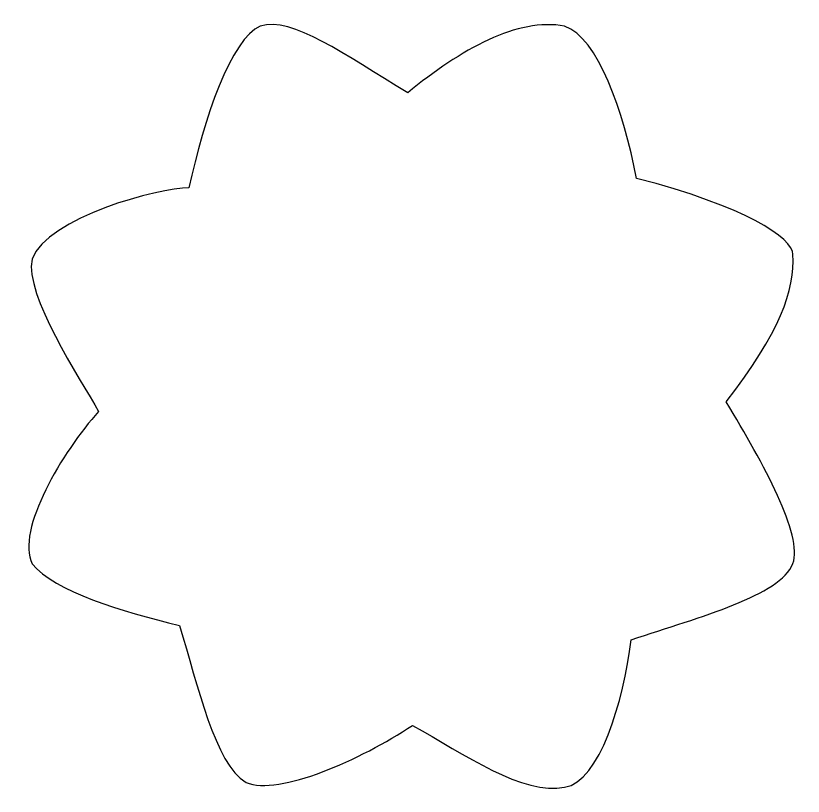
# Model space of a CAD drawing. Header units: centimetres. Extents: x -14.4 to 13.1, y -5.3 to 6.3.
# Drawn here: x -4.21 to 1.22, y -5.27 to 0.12 of the extents above; entities that cross this region are included whole.
import ezdxf

# ---------------------------------------------------------------- set-up
doc = ezdxf.new("R2010")
doc.units = ezdxf.units.CM
doc.header["$MEASUREMENT"] = 0
doc.layers.add('Layer 1', color=7, linetype='Continuous')

msp = doc.modelspace()

# ---------------------------------------------------------------- linework, layer by layer
at = {"layer": 'Layer 1', "color": 74}
msp.add_open_spline([(-1.50576, -0.41242), (-1.1412, -0.114), (-0.74546, 0.10988), (-0.42297, 0.04709), (-0.42297, 0.04709), (-0.19043, -0.03168), (-0.01896, -0.53715), (0.07385, -1.00267), (0.07385, -1.00267), (0.81819, -1.19534), (1.15352, -1.41292), (1.15191, -1.52789), (1.15191, -1.52789), (1.16709, -1.77279), (1.06234, -2.06544), (0.69251, -2.54508), (0.69251, -2.54508), (0.95032, -2.97304), (1.22342, -3.46346), (1.15191, -3.66078), (1.15191, -3.66078), (1.06357, -3.88026), (0.52156, -4.02474), (0.03644, -4.18578), (0.03644, -4.18578), (-0.01674, -4.61503), (-0.18184, -5.16547), (-0.42296, -5.20297), (-0.42296, -5.20297), (-0.70613, -5.26378), (-1.11851, -4.97459), (-1.47284, -4.77637), (-1.47284, -4.77637), (-1.82795, -5.01243), (-2.39265, -5.26533), (-2.621, -5.17017), (-2.621, -5.17017), (-2.83826, -5.03993), (-2.95205, -4.50101), (-3.08018, -4.08761), (-3.08018, -4.08761), (-3.47981, -3.98838), (-3.94084, -3.85537), (-4.09726, -3.66101), (-4.09726, -3.66101), (-4.20968, -3.43103), (-3.88712, -2.88517), (-3.63797, -2.61102), (-3.63797, -2.61102), (-3.76753, -2.38204), (-4.15104, -1.80531), (-4.09715, -1.56081), (-4.09715, -1.56081), (-3.99398, -1.27355), (-3.22011, -1.06592), (-3.01447, -1.06873), (-3.01447, -1.06873), (-2.91509, -0.59836), (-2.72161, -0.03291), (-2.5225, 0.04697), (-2.5225, 0.04697), (-2.30396, 0.11913), (-1.9387, -0.15163), (-1.50575, -0.41243), (-1.50575, -0.41243), (-1.50575, -0.41243), (-1.50576, -0.41242), (-1.50576, -0.41242)], degree=3, knots=[0, 0, 0, 0, 0.0555556, 0.0555556, 0.0555556, 0.0555556, 0.1111111, 0.1111111, 0.1111111, 0.1111111, 0.1666667, 0.1666667, 0.1666667, 0.1666667, 0.2222222, 0.2222222, 0.2222222, 0.2222222, 0.2777778, 0.2777778, 0.2777778, 0.2777778, 0.3333333, 0.3333333, 0.3333333, 0.3333333, 0.3888889, 0.3888889, 0.3888889, 0.3888889, 0.4444444, 0.4444444, 0.4444444, 0.4444444, 0.5, 0.5, 0.5, 0.5, 0.5555556, 0.5555556, 0.5555556, 0.5555556, 0.6111111, 0.6111111, 0.6111111, 0.6111111, 0.6666667, 0.6666667, 0.6666667, 0.6666667, 0.7222222, 0.7222222, 0.7222222, 0.7222222, 0.7777778, 0.7777778, 0.7777778, 0.7777778, 0.8333333, 0.8333333, 0.8333333, 0.8333333, 0.8888889, 0.8888889, 0.8888889, 0.8888889, 1, 1, 1, 1], dxfattribs=at)

doc.saveas('drawing.dxf')
